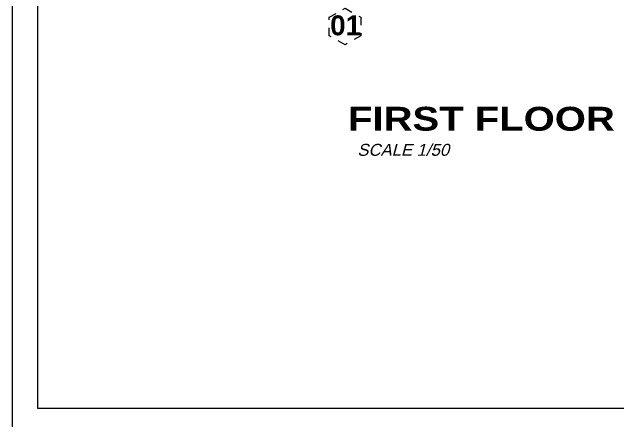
# Model space of a CAD drawing. Header units: millimetres. Extents: x -59 to 123, y 54 to 155.
# Drawn here: x -58.94 to -51.33, y 124.98 to 130.12 of the extents above; entities that cross this region are included whole.
import ezdxf

# ---------------------------------------------------------------- set-up
doc = ezdxf.new("R2010")
doc.units = ezdxf.units.MM
doc.linetypes.add('ACAD_ISO02W100', pattern=[15, 12, -3])
doc.layers.get('Defpoints').update_dxf_attribs({"lineweight": 0})
for name, color, linetype, lineweight in [('DET-CORTE', 86, 'Continuous', 50), ('EJES', 6, 'ACAD_ISO02W100', 5), ('TEXTOS', 3, 'Continuous', 0)]:
    doc.layers.add(name, color=color, linetype=linetype, lineweight=lineweight)
doc.layers.add('TEXTO2', color=3, linetype='Continuous')
doc.styles.add('ARIAL', font='arial.ttf')
doc.styles.add('ARIALNEG', font='arialbd.ttf')
doc.styles.add('STILUS', font='arial.ttf')

msp = doc.modelspace()

# ---------------------------------------------------------------- linework, layer by layer
at = {"layer": 'Defpoints', "lineweight": 5, "ltscale": 0.5}
msp.add_lwpolyline([(-58.9383, 124.826), (-14.6883, 124.826), (-14.6883, 154.6086), (-58.9383, 154.6086)], close=True, dxfattribs=at)
at = {"layer": 'DET-CORTE', "lineweight": 5, "ltscale": 0.5}
msp.add_lwpolyline([(-58.6204, 125.144), (-15.0063, 125.144), (-15.0063, 154.2907), (-58.6204, 154.2907)], close=True, dxfattribs=at)
at = {"layer": 'EJES', "lineweight": 5, "ltscale": 0.003}
msp.add_lwpolyline([(-54.5559, 129.8247), (-54.7556, 129.7094), (-54.9552, 129.8247), (-54.9552, 130.0552), (-54.7556, 130.1705), (-54.5559, 130.0552)], close=True, dxfattribs=at)

# ---------------------------------------------------------------- texts
at = {"layer": 'EJES', "lineweight": 5, "insert": (-54.7485, 129.8259), "char_height": 0.25, "width": 0.015384, "attachment_point": 8, "style": 'STILUS'}
msp.add_mtext('{\\fArial|b1|i0|c0|p34;01}', dxfattribs=at)
at = {"layer": 'TEXTO2', "color": 8, "lineweight": 5, "style": 'ARIALNEG', "width": 1.2}
msp.add_text('FIRST FLOOR', height=0.3, dxfattribs=at).set_placement((-54.7187, 128.6309))
at = {"layer": 'TEXTOS', "lineweight": 5, "style": 'ARIAL', "oblique": 15}
msp.add_text('SCALE 1/50', height=0.15, dxfattribs=at).set_placement((-54.6022, 128.3153))

doc.saveas('drawing.dxf')
